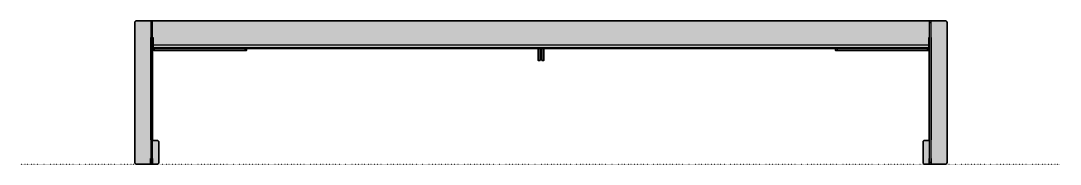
# Model space of a CAD drawing. Header units: millimetres. Extents: x 0 to 4956, y -1567 to 527.
# Drawn here: x 188 to 2356, y -1447 to -1147 of the extents above; entities that cross this region are included whole.
import ezdxf

# ---------------------------------------------------------------- set-up
doc = ezdxf.new("R2010")
doc.units = ezdxf.units.MM
doc.linetypes.add('Dots', pattern=[1, 0, -1])
doc.layers.add('Blocks', color=7, linetype='Continuous')
doc.layers.add('Blocks$Fill', color=7, linetype='Continuous', true_color=0xffffff)
for name, color, linetype, lineweight, true_color in [('Blocks$Inner', 7, 'Continuous', 25, 0x007f00), ('Blocks$Outline', 7, 'Continuous', 35, 0xff3f3f), ('Groud', 7, 'Dots', 25, 0x243775)]:
    doc.layers.add(name, color=color, linetype=linetype, lineweight=lineweight, true_color=true_color)

# ---------------------------------------------------------------- blocks, each defined once
blk = doc.blocks.new('Connect bed 160x200 Front')
at = {"layer": 'Blocks$Fill'}
blk.add_hatch(color=256, dxfattribs=at).paths.add_polyline_path([(271, 12), (270.9, 12), (270.9, 12), (270.9, 12), (270.9, 12), (270.9, 12), (270.9, 12), (270.9, 12), (270.9, 12), (270.9, 12), (270.9, 12), (270.9, 12), (270.9, 12), (270.9, 12), (270.9, 12), (270.9, 12), (270.8, 12), (270.8, 12), (270.8, 12), (270.8, 12), (270.8, 12), (270.8, 12), (270.8, 11.9), (270.8, 11.9), (270.8, 11.9), (270.8, 11.9), (270.8, 11.9), (270.8, 11.9), (270.8, 11.9), (270.8, 11.9), (270.8, 11.9), (270.8, 11.9), (270.8, 11.9), (270.8, 11.9), (270.8, 11.9), (270.8, 11.9), (270.8, 11.9), (270.8, 11.9), (270.8, 11.9), (270.8, 11.8), (270.8, 11.8), (270.8, 11.8), (270.8, 11.8), (270.8, 11.8), (270.8, 11.8), (270.8, 11.8), (270.8, 11.8), (270.8, 0), (242, 0), (241.8, 0), (241.7, 0), (241.5, 0), (241.4, 0), (241.3, 0.1), (241.1, 0.1), (241, 0.1), (240.9, 0.1), (240.7, 0.2), (240.6, 0.2), (240.5, 0.3), (240.4, 0.3), (240.2, 0.4), (240.1, 0.4), (240, 0.5), (239.9, 0.6), (239.8, 0.7), (239.6, 0.7), (239.5, 0.8), (239.4, 0.9), (239.3, 1), (239.2, 1.1), (239.1, 1.2), (239, 1.3), (238.9, 1.4), (238.8, 1.5), (238.8, 1.6), (238.7, 1.7), (238.6, 1.8), (238.5, 1.9), (238.5, 2), (238.4, 2.2), (238.3, 2.3), (238.3, 2.4), (238.2, 2.5), (238.2, 2.7), (238.1, 2.8), (238.1, 2.9), (238.1, 3.1), (238, 3.2), (238, 3.3), (238, 3.5), (238, 3.6), (238, 3.7), (238, 3.9), (238, 4), (238, 296.1), (238, 296.3), (238, 296.4), (238, 296.5), (238, 296.7), (238, 296.8), (238.1, 296.9), (238.1, 297.1), (238.1, 297.2), (238.2, 297.3), (238.2, 297.5), (238.3, 297.6), (238.3, 297.7), (238.4, 297.8), (238.5, 298), (238.5, 298.1), (238.6, 298.2), (238.7, 298.3), (238.8, 298.4), (238.8, 298.5), (238.9, 298.6), (239, 298.7), (239.1, 298.8), (239.2, 298.9), (239.3, 299), (239.4, 299.1), (239.5, 299.2), (239.6, 299.3), (239.8, 299.3), (239.9, 299.4), (240, 299.5), (240.1, 299.6), (240.2, 299.6), (240.4, 299.7), (240.5, 299.7), (240.6, 299.8), (240.7, 299.8), (240.9, 299.9), (241, 299.9), (241.1, 299.9), (241.3, 299.9), (241.4, 300), (241.5, 300), (241.7, 300), (241.8, 300), (242, 300), (271, 300), (275, 300), (1628.4, 300), (1928.1, 300), (1928.2, 300), (1928.4, 300), (1928.5, 300), (1928.6, 299.9), (1928.8, 299.9), (1928.9, 299.9), (1929.1, 299.8), (1929.2, 299.8), (1929.3, 299.8), (1929.4, 299.7), (1929.6, 299.7), (1929.7, 299.6), (1929.8, 299.5), (1930, 299.5), (1930.1, 299.4), (1930.2, 299.3), (1930.3, 299.2), (1930.4, 299.2), (1930.5, 299.1), (1930.6, 299), (1930.7, 298.9), (1930.8, 298.8), (1930.9, 298.7), (1931, 298.6), (1931.1, 298.5), (1931.2, 298.4), (1931.3, 298.2), (1931.3, 298.1), (1931.4, 298), (1931.5, 297.9), (1931.5, 297.8), (1931.6, 297.6), (1931.7, 297.5), (1931.7, 297.4), (1931.8, 297.2), (1931.8, 297.1), (1931.8, 297), (1931.9, 296.8), (1931.9, 296.7), (1931.9, 296.6), (1931.9, 296.4), (1931.9, 296.3), (1931.9, 296.1), (1932, 296), (1932, 4), (1931.9, 3.9), (1931.9, 3.7), (1931.9, 3.6), (1931.9, 3.4), (1931.9, 3.3), (1931.9, 3.2), (1931.8, 3), (1931.8, 2.9), (1931.8, 2.8), (1931.7, 2.6), (1931.7, 2.5), (1931.6, 2.4), (1931.5, 2.2), (1931.5, 2.1), (1931.4, 2), (1931.3, 1.9), (1931.3, 1.8), (1931.2, 1.6), (1931.1, 1.5), (1931, 1.4), (1930.9, 1.3), (1930.8, 1.2), (1930.7, 1.1), (1930.6, 1), (1930.5, 0.9), (1930.4, 0.8), (1930.3, 0.8), (1930.2, 0.7), (1930.1, 0.6), (1930, 0.5), (1929.8, 0.5), (1929.7, 0.4), (1929.6, 0.3), (1929.4, 0.3), (1929.3, 0.2), (1929.2, 0.2), (1929.1, 0.2), (1928.9, 0.1), (1928.8, 0.1), (1928.6, 0.1), (1928.5, 0), (1928.4, 0), (1928.2, 0), (1928.1, 0), (1928, 0), (1899.1, 0), (1899.1, 11.8), (1899.1, 11.8), (1899.1, 11.8), (1899.1, 11.8), (1899.1, 11.8), (1899.1, 11.8), (1899.1, 11.8), (1899.1, 11.8), (1899.1, 11.9), (1899.1, 11.9), (1899.1, 11.9), (1899.1, 11.9), (1899.1, 11.9), (1899.1, 11.9), (1899.1, 11.9), (1899.1, 11.9), (1899.1, 11.9), (1899.1, 11.9), (1899.1, 11.9), (1899.1, 11.9), (1899.1, 11.9), (1899.1, 11.9), (1899.1, 11.9), (1899.1, 11.9), (1899.1, 11.9), (1899.1, 12), (1899.1, 12), (1899.1, 12), (1899.1, 12), (1899.1, 12), (1899.1, 12), (1899, 12), (1899, 12), (1899, 12), (1899, 12), (1899, 12), (1899, 12), (1899, 12), (1899, 12), (1899, 12), (1899, 12), (1899, 12), (1899, 12), (1899, 12), (1899, 12), (1899, 12), (1899, 4), (1899, 0), (1894.9, 0), (1894.9, 4), (1894.9, 12), (1894.9, 12), (1894.9, 12), (1894.9, 12), (1894.9, 12), (1894.9, 12), (1894.9, 12), (1894.9, 12), (1894.9, 12), (1894.9, 12), (1894.9, 12), (1894.9, 12), (1894.9, 12), (1894.9, 12), (1894.9, 12), (1894.8, 12), (1894.8, 12), (1894.8, 12), (1894.8, 12), (1894.8, 12), (1894.8, 11.9), (1894.8, 11.9), (1894.8, 11.9), (1894.8, 11.9), (1894.8, 11.9), (1894.8, 11.9), (1894.8, 11.9), (1894.8, 11.9), (1894.8, 11.9), (1894.8, 11.9), (1894.8, 11.9), (1894.8, 11.9), (1894.8, 11.9), (1894.8, 11.9), (1894.8, 11.9), (1894.8, 11.9), (1894.8, 11.9), (1894.8, 11.8), (1894.8, 11.8), (1894.8, 11.8), (1894.8, 11.8), (1894.8, 11.8), (1894.8, 11.8), (1894.8, 11.8), (1894.8, 11.8), (1894.8, 0), (1886, 0), (1885.8, 0), (1885.7, 0), (1885.5, 0), (1885.4, 0), (1885.3, 0.1), (1885.1, 0.1), (1885, 0.1), (1884.8, 0.2), (1884.7, 0.2), (1884.6, 0.2), (1884.5, 0.3), (1884.3, 0.3), (1884.2, 0.4), (1884.1, 0.5), (1884, 0.5), (1883.8, 0.6), (1883.7, 0.7), (1883.6, 0.8), (1883.5, 0.8), (1883.4, 0.9), (1883.3, 1), (1883.2, 1.1), (1883.1, 1.2), (1883, 1.3), (1882.9, 1.4), (1882.8, 1.5), (1882.7, 1.6), (1882.6, 1.8), (1882.6, 1.9), (1882.5, 2), (1882.4, 2.1), (1882.4, 2.2), (1882.3, 2.4), (1882.2, 2.5), (1882.2, 2.6), (1882.1, 2.8), (1882.1, 2.9), (1882.1, 3), (1882, 3.2), (1882, 3.3), (1882, 3.4), (1882, 3.6), (1882, 3.7), (1882, 3.9), (1882, 4), (1882, 46), (1882, 46.1), (1882, 46.3), (1882, 46.4), (1882, 46.6), (1882, 46.7), (1882, 46.8), (1882.1, 47), (1882.1, 47.1), (1882.1, 47.2), (1882.2, 47.4), (1882.2, 47.5), (1882.3, 47.6), (1882.4, 47.8), (1882.4, 47.9), (1882.5, 48), (1882.6, 48.1), (1882.6, 48.2), (1882.7, 48.4), (1882.8, 48.5), (1882.9, 48.6), (1883, 48.7), (1883.1, 48.8), (1883.2, 48.9), (1883.3, 49), (1883.4, 49.1), (1883.5, 49.2), (1883.6, 49.2), (1883.7, 49.3), (1883.8, 49.4), (1884, 49.5), (1884.1, 49.5), (1884.2, 49.6), (1884.3, 49.7), (1884.5, 49.7), (1884.6, 49.8), (1884.7, 49.8), (1884.8, 49.8), (1885, 49.9), (1885.1, 49.9), (1885.3, 49.9), (1885.4, 50), (1885.5, 50), (1885.7, 50), (1885.8, 50), (1886, 50), (1894.9, 50), (1894.9, 239.1), (1894.5, 238.8), (1894.3, 238.7), (1894, 238.6), (1893.8, 238.5), (1893.5, 238.4), (1893.3, 238.3), (1893, 238.3), (1892.8, 238.2), (1892.5, 238.1), (1892.3, 238.1), (1892, 238.1), (1891.7, 238), (1891.5, 238), (1891.2, 238), (1891, 238), (1699, 238), (1699, 242), (1091, 242), (1091, 217), (1087, 217), (1087, 242), (1083, 242), (1083, 217), (1079, 217), (1079, 242), (928.4, 242), (471, 242), (471, 238), (467, 238), (278.7, 238), (278.5, 238), (278.2, 238), (277.9, 238.1), (277.7, 238.1), (277.4, 238.2), (277.2, 238.2), (276.9, 238.3), (276.7, 238.3), (276.4, 238.4), (276.2, 238.5), (275.9, 238.6), (275.7, 238.7), (275.4, 238.8), (275.2, 238.9), (275, 239.1), (275, 50), (284.1, 50), (284.2, 50), (284.4, 50), (284.5, 50), (284.6, 49.9), (284.8, 49.9), (284.9, 49.9), (285, 49.9), (285.2, 49.8), (285.3, 49.8), (285.4, 49.7), (285.5, 49.7), (285.7, 49.6), (285.8, 49.6), (285.9, 49.5), (286, 49.4), (286.1, 49.3), (286.3, 49.3), (286.4, 49.2), (286.5, 49.1), (286.6, 49), (286.7, 48.9), (286.8, 48.8), (286.9, 48.7), (287, 48.6), (287.1, 48.5), (287.1, 48.4), (287.2, 48.3), (287.3, 48.2), (287.4, 48.1), (287.4, 48), (287.5, 47.8), (287.6, 47.7), (287.6, 47.6), (287.7, 47.5), (287.7, 47.3), (287.8, 47.2), (287.8, 47.1), (287.8, 46.9), (287.9, 46.8), (287.9, 46.7), (287.9, 46.5), (287.9, 46.4), (287.9, 46.3), (287.9, 46.1), (288, 46), (287.9, 3.9), (287.9, 3.7), (287.9, 3.6), (287.9, 3.5), (287.9, 3.3), (287.9, 3.2), (287.8, 3.1), (287.8, 2.9), (287.8, 2.8), (287.7, 2.7), (287.7, 2.5), (287.6, 2.4), (287.6, 2.3), (287.5, 2.2), (287.4, 2), (287.4, 1.9), (287.3, 1.8), (287.2, 1.7), (287.1, 1.6), (287.1, 1.5), (287, 1.4), (286.9, 1.3), (286.8, 1.2), (286.7, 1.1), (286.6, 1), (286.5, 0.9), (286.4, 0.8), (286.3, 0.7), (286.1, 0.7), (286, 0.6), (285.9, 0.5), (285.8, 0.4), (285.7, 0.4), (285.5, 0.3), (285.4, 0.3), (285.3, 0.2), (285.2, 0.2), (285, 0.1), (284.9, 0.1), (284.8, 0.1), (284.6, 0.1), (284.5, 0), (284.4, 0), (284.2, 0), (284.1, 0), (284, 0), (275.1, 0), (275.1, 11.8), (275.1, 11.8), (275.1, 11.8), (275.1, 11.8), (275.1, 11.8), (275.1, 11.8), (275.1, 11.8), (275.1, 11.8), (275.1, 11.9), (275.1, 11.9), (275.1, 11.9), (275.1, 11.9), (275.1, 11.9), (275.1, 11.9), (275.1, 11.9), (275.1, 11.9), (275.1, 11.9), (275.1, 11.9), (275.1, 11.9), (275.1, 11.9), (275.1, 11.9), (275.1, 11.9), (275.1, 11.9), (275.1, 11.9), (275.1, 11.9), (275.1, 12), (275.1, 12), (275.1, 12), (275.1, 12), (275.1, 12), (275.1, 12), (275, 12), (275, 12), (275, 12), (275, 12), (275, 12), (275, 12), (275, 12), (275, 12), (275, 12), (275, 12), (275, 12), (275, 0), (271, 0), (271, 4)], flags=0)
at = {"layer": 'Blocks$Inner'}
for p, q in [((279, 238), (279, 242)), ((1703, 242), (1703, 238)), ((1893.8, 243.1), (1893.8, 250))]:
    blk.add_line(p, q, dxfattribs=at)
for points in [[(271, 12), (271, 12), (270.9, 12), (270.9, 12), (270.9, 12), (270.9, 12), (270.9, 12), (270.9, 12), (270.9, 12), (270.9, 12), (270.9, 12), (270.9, 12), (270.9, 12), (270.9, 12), (270.9, 12), (270.9, 12), (270.9, 12), (270.8, 12), (270.8, 12), (270.8, 12), (270.8, 12), (270.8, 12), (270.8, 12), (270.8, 11.9), (270.8, 11.9), (270.8, 11.9), (270.8, 11.9), (270.8, 11.9), (270.8, 11.9), (270.8, 11.9), (270.8, 11.9), (270.8, 11.9), (270.8, 11.9), (270.8, 11.9), (270.8, 11.9), (270.8, 11.9), (270.8, 11.9), (270.8, 11.9), (270.8, 11.9), (270.8, 11.9), (270.8, 11.8), (270.8, 11.8), (270.8, 11.8), (270.8, 11.8), (270.8, 11.8), (270.8, 11.8), (270.8, 11.8), (270.8, 11.8), (270.8, 0), (242, 0), (241.8, 0), (241.7, 0), (241.5, 0), (241.4, 0), (241.3, 0.1), (241.1, 0.1), (241, 0.1), (240.9, 0.1), (240.7, 0.2), (240.6, 0.2), (240.5, 0.3), (240.4, 0.3), (240.2, 0.4), (240.1, 0.4), (240, 0.5), (239.9, 0.6), (239.8, 0.7), (239.6, 0.7), (239.5, 0.8), (239.4, 0.9), (239.3, 1), (239.2, 1.1), (239.1, 1.2), (239, 1.3), (238.9, 1.4), (238.8, 1.5), (238.8, 1.6), (238.7, 1.7), (238.6, 1.8), (238.5, 1.9), (238.5, 2), (238.4, 2.2), (238.3, 2.3), (238.3, 2.4), (238.2, 2.5), (238.2, 2.7), (238.1, 2.8), (238.1, 2.9), (238.1, 3.1), (238, 3.2), (238, 3.3), (238, 3.5), (238, 3.6), (238, 3.7), (238, 3.9), (238, 4), (238, 296), (238, 296.1), (238, 296.3), (238, 296.4), (238, 296.5), (238, 296.7), (238, 296.8), (238.1, 296.9), (238.1, 297.1), (238.1, 297.2), (238.2, 297.3), (238.2, 297.5), (238.3, 297.6), (238.3, 297.7), (238.4, 297.8), (238.5, 298), (238.5, 298.1), (238.6, 298.2), (238.7, 298.3), (238.8, 298.4), (238.8, 298.5), (238.9, 298.6), (239, 298.7), (239.1, 298.8), (239.2, 298.9), (239.3, 299), (239.4, 299.1), (239.5, 299.2), (239.6, 299.3), (239.8, 299.3), (239.9, 299.4), (240, 299.5), (240.1, 299.6), (240.2, 299.6), (240.4, 299.7), (240.5, 299.7), (240.6, 299.8), (240.7, 299.8), (240.9, 299.9), (241, 299.9), (241.1, 299.9), (241.3, 299.9), (241.4, 300), (241.5, 300), (241.7, 300), (241.8, 300), (242, 300), (271, 300)], [(271, 4), (271, 0), (275, 0), (275, 4), (275, 296), (275, 300), (271, 300), (271, 296), (275, 296)], [(271, 296), (271, 4), (275, 4)], [(1899, 12), (1899, 12), (1899, 12), (1899, 12), (1899, 12), (1899, 12), (1899, 12), (1899, 12), (1899, 12), (1899, 12), (1899, 12), (1899, 12), (1899, 12), (1899, 12), (1899, 12), (1899.1, 12), (1899.1, 12), (1899.1, 12), (1899.1, 12), (1899.1, 12), (1899.1, 12), (1899.1, 11.9), (1899.1, 11.9), (1899.1, 11.9), (1899.1, 11.9), (1899.1, 11.9), (1899.1, 11.9), (1899.1, 11.9), (1899.1, 11.9), (1899.1, 11.9), (1899.1, 11.9), (1899.1, 11.9), (1899.1, 11.9), (1899.1, 11.9), (1899.1, 11.9), (1899.1, 11.9), (1899.1, 11.9), (1899.1, 11.9), (1899.1, 11.8), (1899.1, 11.8), (1899.1, 11.8), (1899.1, 11.8), (1899.1, 11.8), (1899.1, 11.8), (1899.1, 11.8), (1899.1, 11.8), (1899.1, 0), (1928, 0), (1928.1, 0), (1928.2, 0), (1928.4, 0), (1928.5, 0), (1928.6, 0.1), (1928.8, 0.1), (1928.9, 0.1), (1929.1, 0.2), (1929.2, 0.2), (1929.3, 0.2), (1929.4, 0.3), (1929.6, 0.3), (1929.7, 0.4), (1929.8, 0.5), (1930, 0.5), (1930.1, 0.6), (1930.2, 0.7), (1930.3, 0.8), (1930.4, 0.8), (1930.5, 0.9), (1930.6, 1), (1930.7, 1.1), (1930.8, 1.2), (1930.9, 1.3), (1931, 1.4), (1931.1, 1.5), (1931.2, 1.6), (1931.3, 1.8), (1931.3, 1.9), (1931.4, 2), (1931.5, 2.1), (1931.5, 2.2), (1931.6, 2.4), (1931.7, 2.5), (1931.7, 2.6), (1931.8, 2.8), (1931.8, 2.9), (1931.8, 3), (1931.9, 3.2), (1931.9, 3.3), (1931.9, 3.4), (1931.9, 3.6), (1931.9, 3.7), (1931.9, 3.9), (1932, 4), (1932, 296), (1931.9, 296.1), (1931.9, 296.3), (1931.9, 296.4), (1931.9, 296.6), (1931.9, 296.7), (1931.9, 296.8), (1931.8, 297), (1931.8, 297.1), (1931.8, 297.2), (1931.7, 297.4), (1931.7, 297.5), (1931.6, 297.6), (1931.5, 297.8), (1931.5, 297.9), (1931.4, 298), (1931.3, 298.1), (1931.3, 298.2), (1931.2, 298.4), (1931.1, 298.5), (1931, 298.6), (1930.9, 298.7), (1930.8, 298.8), (1930.7, 298.9), (1930.6, 299), (1930.5, 299.1), (1930.4, 299.2), (1930.3, 299.2), (1930.2, 299.3), (1930.1, 299.4), (1930, 299.5), (1929.8, 299.5), (1929.7, 299.6), (1929.6, 299.7), (1929.4, 299.7), (1929.3, 299.8), (1929.2, 299.8), (1929.1, 299.8), (1928.9, 299.9), (1928.8, 299.9), (1928.6, 299.9), (1928.5, 300), (1928.4, 300), (1928.2, 300), (1928.1, 300), (1928, 300), (1628.4, 300), (275, 300)], [(1899, 4), (1899, 296), (1899, 300), (1894.9, 300), (1894.9, 296)], [(1899, 296), (1894.9, 296), (1894.9, 4)], [(271, 265), (271, 265), (270.9, 265), (270.9, 265), (270.9, 265), (270.9, 265), (270.9, 265), (270.9, 265), (270.9, 265), (270.9, 265), (270.9, 265), (270.9, 265), (270.9, 265), (270.9, 265), (270.9, 265), (270.9, 265), (270.9, 265), (270.8, 265), (270.8, 265), (270.8, 265), (270.8, 265), (270.8, 265), (270.8, 265), (270.8, 264.9), (270.8, 264.9), (270.8, 264.9), (270.8, 264.9), (270.8, 264.9), (270.8, 264.9), (270.8, 264.9), (270.8, 264.9), (270.8, 264.9), (270.8, 264.9), (270.8, 264.9), (270.8, 264.9), (270.8, 264.9), (270.8, 264.9), (270.8, 264.9), (270.8, 264.9), (270.8, 264.9), (270.8, 264.8), (270.8, 264.8), (270.8, 264.8), (270.8, 264.8), (270.8, 264.8), (270.8, 264.8), (270.8, 264.8), (270.8, 264.8), (270.8, 52), (270.8, 51.9), (270.8, 51.9), (270.8, 51.8), (270.8, 51.7), (270.8, 51.7), (270.8, 51.6), (270.8, 51.5), (270.8, 51.5), (270.8, 51.4), (270.9, 51.3), (270.9, 51.3), (270.9, 51.2), (270.9, 51.1), (271, 51.1)], [(275, 265), (275, 265), (275.1, 265), (275.1, 265), (275.1, 265), (275.2, 265), (275.2, 265), (275.3, 265), (275.3, 264.9), (275.3, 264.9), (275.4, 264.9), (275.4, 264.9), (275.5, 264.9), (275.5, 264.9), (275.5, 264.9), (275.6, 264.8), (275.6, 264.8), (275.6, 264.8), (275.7, 264.8), (275.7, 264.7), (275.7, 264.7), (275.8, 264.7), (275.8, 264.7), (275.8, 264.6), (275.9, 264.6), (275.9, 264.6), (275.9, 264.5), (275.9, 264.5), (276, 264.5), (276, 264.4), (276, 264.4), (276, 264.4), (276, 264.3), (276, 264.3), (276.1, 264.2), (276.1, 264.2), (276.1, 264.2), (276.1, 264.1), (276.1, 264.1), (276.1, 264), (276.1, 264), (276.1, 264), (276.1, 263.9), (276.1, 263.9), (276.1, 263.8), (276.1, 263.8), (276.1, 250), (276.1, 243.1), (276.1, 242), (486, 242), (928.4, 242), (1684, 242), (1893.8, 242), (1893.8, 243), (1893.8, 243.1), (1628.4, 243.1), (276.1, 243.1)], [(276.1, 250), (1628.4, 250), (1893.8, 250), (1893.8, 263.8), (1893.8, 263.8), (1893.8, 263.9), (1893.8, 263.9), (1893.8, 264), (1893.8, 264), (1893.8, 264), (1893.8, 264.1), (1893.8, 264.1), (1893.8, 264.2), (1893.8, 264.2), (1893.8, 264.2), (1893.9, 264.3), (1893.9, 264.3), (1893.9, 264.4), (1893.9, 264.4), (1893.9, 264.4), (1894, 264.5), (1894, 264.5), (1894, 264.5), (1894, 264.6), (1894.1, 264.6), (1894.1, 264.6), (1894.1, 264.7), (1894.1, 264.7), (1894.2, 264.7), (1894.2, 264.7), (1894.2, 264.8), (1894.3, 264.8), (1894.3, 264.8), (1894.4, 264.8), (1894.4, 264.9), (1894.4, 264.9), (1894.5, 264.9), (1894.5, 264.9), (1894.5, 264.9), (1894.6, 264.9), (1894.6, 265), (1894.7, 265), (1894.7, 265), (1894.7, 265), (1894.8, 265), (1894.8, 265), (1894.9, 265), (1894.9, 265), (1894.9, 265)], [(1899, 265), (1899, 265), (1899, 265), (1899, 265), (1899, 265), (1899, 265), (1899, 265), (1899, 265), (1899, 265), (1899, 265), (1899, 265), (1899, 265), (1899, 265), (1899, 265), (1899, 265), (1899.1, 265), (1899.1, 265), (1899.1, 265), (1899.1, 265), (1899.1, 265), (1899.1, 265), (1899.1, 264.9), (1899.1, 264.9), (1899.1, 264.9), (1899.1, 264.9), (1899.1, 264.9), (1899.1, 264.9), (1899.1, 264.9), (1899.1, 264.9), (1899.1, 264.9), (1899.1, 264.9), (1899.1, 264.9), (1899.1, 264.9), (1899.1, 264.9), (1899.1, 264.9), (1899.1, 264.9), (1899.1, 264.9), (1899.1, 264.9), (1899.1, 264.8), (1899.1, 264.8), (1899.1, 264.8), (1899.1, 264.8), (1899.1, 264.8), (1899.1, 264.8), (1899.1, 264.8), (1899.1, 264.8), (1899.1, 52), (1899.1, 51.9), (1899.1, 51.9), (1899.1, 51.8), (1899.1, 51.7), (1899.1, 51.7), (1899.1, 51.6), (1899.1, 51.5), (1899.1, 51.5), (1899.1, 51.4), (1899, 51.3), (1899, 51.3), (1899, 51.2), (1899, 51.1)], [(275, 245.9), (275, 245.8), (275, 245.6), (275, 245.5), (275, 245.4), (275.1, 245.2), (275.1, 245.1), (275.1, 245), (275.2, 244.8), (275.2, 244.7), (275.2, 244.6), (275.3, 244.4), (275.4, 244.3), (275.4, 244.2), (275.5, 244.1), (275.6, 243.9), (275.6, 243.8), (275.7, 243.7), (275.8, 243.6), (275.9, 243.5), (276, 243.4), (276.1, 243.3), (276.1, 243.2)], [(467, 238), (279, 238), (278.7, 238), (278.5, 238), (278.2, 238), (277.9, 238.1), (277.7, 238.1), (277.4, 238.2), (277.2, 238.2), (276.9, 238.3), (276.7, 238.3), (276.4, 238.4), (276.2, 238.5), (275.9, 238.6), (275.7, 238.7), (275.4, 238.8), (275.2, 238.9), (275, 239.1)], [(467, 242), (467, 238), (471, 238), (471, 242)], [(1083, 242), (1083, 217), (1079, 217), (1079, 242)], [(1091, 242), (1091, 217), (1087, 217), (1087, 242)], [(1894.9, 239.1), (1894.7, 238.9), (1894.5, 238.8), (1894.3, 238.7), (1894, 238.6), (1893.8, 238.5), (1893.5, 238.4), (1893.3, 238.3), (1893, 238.3), (1892.8, 238.2), (1892.5, 238.1), (1892.3, 238.1), (1892, 238.1), (1891.7, 238), (1891.5, 238), (1891.2, 238), (1891, 238), (1891, 242), (1891, 242), (1891.1, 242)], [(1893.8, 243.1), (1893.8, 243.2), (1893.9, 243.3), (1894, 243.4), (1894.1, 243.5), (1894.2, 243.6), (1894.3, 243.8), (1894.3, 243.9), (1894.4, 244), (1894.5, 244.1), (1894.5, 244.2), (1894.6, 244.3), (1894.6, 244.5), (1894.7, 244.6), (1894.7, 244.7), (1894.8, 244.8), (1894.8, 245), (1894.9, 245.1), (1894.9, 245.2), (1894.9, 245.4), (1894.9, 245.5), (1894.9, 245.6), (1894.9, 245.8), (1894.9, 245.9)], [(275, 50), (284, 50), (284.1, 50), (284.2, 50), (284.4, 50), (284.5, 50), (284.6, 49.9), (284.8, 49.9), (284.9, 49.9), (285, 49.9), (285.2, 49.8), (285.3, 49.8), (285.4, 49.7), (285.5, 49.7), (285.7, 49.6), (285.8, 49.6), (285.9, 49.5), (286, 49.4), (286.1, 49.3), (286.3, 49.3), (286.4, 49.2), (286.5, 49.1), (286.6, 49), (286.7, 48.9), (286.8, 48.8), (286.9, 48.7), (287, 48.6), (287.1, 48.5), (287.1, 48.4), (287.2, 48.3), (287.3, 48.2), (287.4, 48.1), (287.4, 48), (287.5, 47.8), (287.6, 47.7), (287.6, 47.6), (287.7, 47.5), (287.7, 47.3), (287.8, 47.2), (287.8, 47.1), (287.8, 46.9), (287.9, 46.8), (287.9, 46.7), (287.9, 46.5), (287.9, 46.4), (287.9, 46.3), (287.9, 46.1), (288, 46), (288, 4), (287.9, 3.9), (287.9, 3.7), (287.9, 3.6), (287.9, 3.5), (287.9, 3.3), (287.9, 3.2), (287.8, 3.1), (287.8, 2.9), (287.8, 2.8), (287.7, 2.7), (287.7, 2.5), (287.6, 2.4), (287.6, 2.3), (287.5, 2.2), (287.4, 2), (287.4, 1.9), (287.3, 1.8), (287.2, 1.7), (287.1, 1.6), (287.1, 1.5), (287, 1.4), (286.9, 1.3), (286.8, 1.2), (286.7, 1.1), (286.6, 1), (286.5, 0.9), (286.4, 0.8), (286.3, 0.7), (286.1, 0.7), (286, 0.6), (285.9, 0.5), (285.8, 0.4), (285.7, 0.4), (285.5, 0.3), (285.4, 0.3), (285.3, 0.2), (285.2, 0.2), (285, 0.1), (284.9, 0.1), (284.8, 0.1), (284.6, 0.1), (284.5, 0), (284.4, 0), (284.2, 0), (284.1, 0), (284, 0), (275.1, 0), (275.1, 11.8), (275.1, 11.8), (275.1, 11.8), (275.1, 11.8), (275.1, 11.8), (275.1, 11.8), (275.1, 11.8), (275.1, 11.8), (275.1, 11.9), (275.1, 11.9), (275.1, 11.9), (275.1, 11.9), (275.1, 11.9), (275.1, 11.9), (275.1, 11.9), (275.1, 11.9), (275.1, 11.9), (275.1, 11.9), (275.1, 11.9), (275.1, 11.9), (275.1, 11.9), (275.1, 11.9), (275.1, 11.9), (275.1, 11.9), (275.1, 11.9), (275.1, 12), (275.1, 12), (275.1, 12), (275.1, 12), (275.1, 12), (275.1, 12), (275, 12), (275, 12), (275, 12), (275, 12), (275, 12), (275, 12), (275, 12), (275, 12), (275, 12), (275, 12), (275, 12)], [(1894.9, 50), (1886, 50), (1885.8, 50), (1885.7, 50), (1885.5, 50), (1885.4, 50), (1885.3, 49.9), (1885.1, 49.9), (1885, 49.9), (1884.8, 49.8), (1884.7, 49.8), (1884.6, 49.8), (1884.5, 49.7), (1884.3, 49.7), (1884.2, 49.6), (1884.1, 49.5), (1884, 49.5), (1883.8, 49.4), (1883.7, 49.3), (1883.6, 49.2), (1883.5, 49.2), (1883.4, 49.1), (1883.3, 49), (1883.2, 48.9), (1883.1, 48.8), (1883, 48.7), (1882.9, 48.6), (1882.8, 48.5), (1882.7, 48.4), (1882.6, 48.2), (1882.6, 48.1), (1882.5, 48), (1882.4, 47.9), (1882.4, 47.8), (1882.3, 47.6), (1882.2, 47.5), (1882.2, 47.4), (1882.1, 47.2), (1882.1, 47.1), (1882.1, 47), (1882, 46.8), (1882, 46.7), (1882, 46.6), (1882, 46.4), (1882, 46.3), (1882, 46.1), (1882, 46), (1882, 4), (1882, 3.9), (1882, 3.7), (1882, 3.6), (1882, 3.4), (1882, 3.3), (1882, 3.2), (1882.1, 3), (1882.1, 2.9), (1882.1, 2.8), (1882.2, 2.6), (1882.2, 2.5), (1882.3, 2.4), (1882.4, 2.2), (1882.4, 2.1), (1882.5, 2), (1882.6, 1.9), (1882.6, 1.8), (1882.7, 1.6), (1882.8, 1.5), (1882.9, 1.4), (1883, 1.3), (1883.1, 1.2), (1883.2, 1.1), (1883.3, 1), (1883.4, 0.9), (1883.5, 0.8), (1883.6, 0.8), (1883.7, 0.7), (1883.8, 0.6), (1884, 0.5), (1884.1, 0.5), (1884.2, 0.4), (1884.3, 0.3), (1884.5, 0.3), (1884.6, 0.2), (1884.7, 0.2), (1884.8, 0.2), (1885, 0.1), (1885.1, 0.1), (1885.3, 0.1), (1885.4, 0), (1885.5, 0), (1885.7, 0), (1885.8, 0), (1886, 0), (1894.8, 0), (1894.8, 11.8), (1894.8, 11.8), (1894.8, 11.8), (1894.8, 11.8), (1894.8, 11.8), (1894.8, 11.8), (1894.8, 11.8), (1894.8, 11.8), (1894.8, 11.9), (1894.8, 11.9), (1894.8, 11.9), (1894.8, 11.9), (1894.8, 11.9), (1894.8, 11.9), (1894.8, 11.9), (1894.8, 11.9), (1894.8, 11.9), (1894.8, 11.9), (1894.8, 11.9), (1894.8, 11.9), (1894.8, 11.9), (1894.8, 11.9), (1894.8, 11.9), (1894.8, 11.9), (1894.8, 11.9), (1894.8, 12), (1894.8, 12), (1894.8, 12), (1894.8, 12), (1894.8, 12), (1894.9, 12), (1894.9, 12), (1894.9, 12), (1894.9, 12), (1894.9, 12), (1894.9, 12), (1894.9, 12), (1894.9, 12), (1894.9, 12), (1894.9, 12), (1894.9, 12), (1894.9, 12), (1894.9, 12), (1894.9, 12), (1894.9, 12), (1894.9, 12)]]:
    blk.add_lwpolyline(points, dxfattribs=at)
blk.add_lwpolyline([(1894.9, 4), (1894.9, 0), (1899, 0), (1899, 4)], close=True, dxfattribs=at)
for points in [[(1699, 242), (1699, 238)], [(1699, 238), (1703, 238)], [(1703, 238), (1891, 238)]]:
    blk.add_open_spline(points, degree=1, dxfattribs=at)
at = {"layer": 'Blocks$Outline'}
for points in [[(271, 12), (271, 12), (270.9, 12), (270.9, 12), (270.9, 12), (270.9, 12), (270.9, 12), (270.9, 12), (270.9, 12), (270.9, 12), (270.9, 12), (270.9, 12), (270.9, 12), (270.9, 12), (270.9, 12), (270.9, 12), (270.9, 12), (270.8, 12), (270.8, 12), (270.8, 12), (270.8, 12), (270.8, 12), (270.8, 12), (270.8, 11.9), (270.8, 11.9), (270.8, 11.9), (270.8, 11.9), (270.8, 11.9), (270.8, 11.9), (270.8, 11.9), (270.8, 11.9), (270.8, 11.9), (270.8, 11.9), (270.8, 11.9), (270.8, 11.9), (270.8, 11.9), (270.8, 11.9), (270.8, 11.9), (270.8, 11.9), (270.8, 11.9), (270.8, 11.8), (270.8, 11.8), (270.8, 11.8), (270.8, 11.8), (270.8, 11.8), (270.8, 11.8), (270.8, 11.8), (270.8, 11.8), (270.8, 0), (242, 0), (241.8, 0), (241.7, 0), (241.5, 0), (241.4, 0), (241.3, 0.1), (241.1, 0.1), (241, 0.1), (240.9, 0.1), (240.7, 0.2), (240.6, 0.2), (240.5, 0.3), (240.4, 0.3), (240.2, 0.4), (240.1, 0.4), (240, 0.5), (239.9, 0.6), (239.8, 0.7), (239.6, 0.7), (239.5, 0.8), (239.4, 0.9), (239.3, 1), (239.2, 1.1), (239.1, 1.2), (239, 1.3), (238.9, 1.4), (238.8, 1.5), (238.8, 1.6), (238.7, 1.7), (238.6, 1.8), (238.5, 1.9), (238.5, 2), (238.4, 2.2), (238.3, 2.3), (238.3, 2.4), (238.2, 2.5), (238.2, 2.7), (238.1, 2.8), (238.1, 2.9), (238.1, 3.1), (238, 3.2), (238, 3.3), (238, 3.5), (238, 3.6), (238, 3.7), (238, 3.9), (238, 4), (238, 296), (238, 296.1), (238, 296.3), (238, 296.4), (238, 296.5), (238, 296.7), (238, 296.8), (238.1, 296.9), (238.1, 297.1), (238.1, 297.2), (238.2, 297.3), (238.2, 297.5), (238.3, 297.6), (238.3, 297.7), (238.4, 297.8), (238.5, 298), (238.5, 298.1), (238.6, 298.2), (238.7, 298.3), (238.8, 298.4), (238.8, 298.5), (238.9, 298.6), (239, 298.7), (239.1, 298.8), (239.2, 298.9), (239.3, 299), (239.4, 299.1), (239.5, 299.2), (239.6, 299.3), (239.8, 299.3), (239.9, 299.4), (240, 299.5), (240.1, 299.6), (240.2, 299.6), (240.4, 299.7), (240.5, 299.7), (240.6, 299.8), (240.7, 299.8), (240.9, 299.9), (241, 299.9), (241.1, 299.9), (241.3, 299.9), (241.4, 300), (241.5, 300), (241.7, 300), (241.8, 300), (242, 300), (271, 300)], [(271, 300), (275, 300)], [(275, 300), (1628.4, 300)], [(1628.4, 300), (1928, 300), (1928.1, 300), (1928.2, 300), (1928.4, 300), (1928.5, 300), (1928.6, 299.9), (1928.8, 299.9), (1928.9, 299.9), (1929.1, 299.8), (1929.2, 299.8), (1929.3, 299.8), (1929.4, 299.7), (1929.6, 299.7), (1929.7, 299.6), (1929.8, 299.5), (1930, 299.5), (1930.1, 299.4), (1930.2, 299.3), (1930.3, 299.2), (1930.4, 299.2), (1930.5, 299.1), (1930.6, 299), (1930.7, 298.9), (1930.8, 298.8), (1930.9, 298.7), (1931, 298.6), (1931.1, 298.5), (1931.2, 298.4), (1931.3, 298.2), (1931.3, 298.1), (1931.4, 298), (1931.5, 297.9), (1931.5, 297.8), (1931.6, 297.6), (1931.7, 297.5), (1931.7, 297.4), (1931.8, 297.2), (1931.8, 297.1), (1931.8, 297), (1931.9, 296.8), (1931.9, 296.7), (1931.9, 296.6), (1931.9, 296.4), (1931.9, 296.3), (1931.9, 296.1), (1932, 296), (1932, 4), (1931.9, 3.9), (1931.9, 3.7), (1931.9, 3.6), (1931.9, 3.4), (1931.9, 3.3), (1931.9, 3.2), (1931.8, 3), (1931.8, 2.9), (1931.8, 2.8), (1931.7, 2.6), (1931.7, 2.5), (1931.6, 2.4), (1931.5, 2.2), (1931.5, 2.1), (1931.4, 2), (1931.3, 1.9), (1931.3, 1.8), (1931.2, 1.6), (1931.1, 1.5), (1931, 1.4), (1930.9, 1.3), (1930.8, 1.2), (1930.7, 1.1), (1930.6, 1), (1930.5, 0.9), (1930.4, 0.8), (1930.3, 0.8), (1930.2, 0.7), (1930.1, 0.6), (1930, 0.5), (1929.8, 0.5), (1929.7, 0.4), (1929.6, 0.3), (1929.4, 0.3), (1929.3, 0.2), (1929.2, 0.2), (1929.1, 0.2), (1928.9, 0.1), (1928.8, 0.1), (1928.6, 0.1), (1928.5, 0), (1928.4, 0), (1928.2, 0), (1928.1, 0), (1928, 0), (1899.1, 0), (1899.1, 11.8), (1899.1, 11.8), (1899.1, 11.8), (1899.1, 11.8), (1899.1, 11.8), (1899.1, 11.8), (1899.1, 11.8), (1899.1, 11.8), (1899.1, 11.9), (1899.1, 11.9), (1899.1, 11.9), (1899.1, 11.9), (1899.1, 11.9), (1899.1, 11.9), (1899.1, 11.9), (1899.1, 11.9), (1899.1, 11.9), (1899.1, 11.9), (1899.1, 11.9), (1899.1, 11.9), (1899.1, 11.9), (1899.1, 11.9), (1899.1, 11.9), (1899.1, 11.9), (1899.1, 11.9), (1899.1, 12), (1899.1, 12), (1899.1, 12), (1899.1, 12), (1899.1, 12), (1899.1, 12), (1899, 12), (1899, 12), (1899, 12), (1899, 12), (1899, 12), (1899, 12), (1899, 12), (1899, 12), (1899, 12), (1899, 12), (1899, 12), (1899, 12), (1899, 12), (1899, 12), (1899, 12)], [(467, 238), (279, 238), (278.7, 238), (278.5, 238), (278.2, 238), (277.9, 238.1), (277.7, 238.1), (277.4, 238.2), (277.2, 238.2), (276.9, 238.3), (276.7, 238.3), (276.4, 238.4), (276.2, 238.5), (275.9, 238.6), (275.7, 238.7), (275.4, 238.8), (275.2, 238.9), (275, 239.1)], [(275, 239.1), (275, 50)], [(471, 242), (471, 238), (467, 238)], [(928.4, 242), (486, 242), (471, 242)], [(1079, 242), (928.4, 242)], [(1083, 242), (1083, 217), (1079, 217), (1079, 242)], [(1087, 242), (1083, 242)], [(1091, 242), (1091, 217), (1087, 217), (1087, 242)], [(1699, 242), (1684, 242), (1091, 242)], [(1891, 238), (1703, 238), (1699, 238), (1699, 242)], [(1894.9, 239.1), (1894.7, 238.9), (1894.5, 238.8), (1894.3, 238.7), (1894, 238.6), (1893.8, 238.5), (1893.5, 238.4), (1893.3, 238.3), (1893, 238.3), (1892.8, 238.2), (1892.5, 238.1), (1892.3, 238.1), (1892, 238.1), (1891.7, 238), (1891.5, 238), (1891.2, 238), (1891, 238)], [(1894.9, 50), (1894.9, 239.1)], [(275, 50), (284, 50), (284.1, 50), (284.2, 50), (284.4, 50), (284.5, 50), (284.6, 49.9), (284.8, 49.9), (284.9, 49.9), (285, 49.9), (285.2, 49.8), (285.3, 49.8), (285.4, 49.7), (285.5, 49.7), (285.7, 49.6), (285.8, 49.6), (285.9, 49.5), (286, 49.4), (286.1, 49.3), (286.3, 49.3), (286.4, 49.2), (286.5, 49.1), (286.6, 49), (286.7, 48.9), (286.8, 48.8), (286.9, 48.7), (287, 48.6), (287.1, 48.5), (287.1, 48.4), (287.2, 48.3), (287.3, 48.2), (287.4, 48.1), (287.4, 48), (287.5, 47.8), (287.6, 47.7), (287.6, 47.6), (287.7, 47.5), (287.7, 47.3), (287.8, 47.2), (287.8, 47.1), (287.8, 46.9), (287.9, 46.8), (287.9, 46.7), (287.9, 46.5), (287.9, 46.4), (287.9, 46.3), (287.9, 46.1), (288, 46), (288, 4), (287.9, 3.9), (287.9, 3.7), (287.9, 3.6), (287.9, 3.5), (287.9, 3.3), (287.9, 3.2), (287.8, 3.1), (287.8, 2.9), (287.8, 2.8), (287.7, 2.7), (287.7, 2.5), (287.6, 2.4), (287.6, 2.3), (287.5, 2.2), (287.4, 2), (287.4, 1.9), (287.3, 1.8), (287.2, 1.7), (287.1, 1.6), (287.1, 1.5), (287, 1.4), (286.9, 1.3), (286.8, 1.2), (286.7, 1.1), (286.6, 1), (286.5, 0.9), (286.4, 0.8), (286.3, 0.7), (286.1, 0.7), (286, 0.6), (285.9, 0.5), (285.8, 0.4), (285.7, 0.4), (285.5, 0.3), (285.4, 0.3), (285.3, 0.2), (285.2, 0.2), (285, 0.1), (284.9, 0.1), (284.8, 0.1), (284.6, 0.1), (284.5, 0), (284.4, 0), (284.2, 0), (284.1, 0), (284, 0), (275.1, 0), (275.1, 11.8), (275.1, 11.8), (275.1, 11.8), (275.1, 11.8), (275.1, 11.8), (275.1, 11.8), (275.1, 11.8), (275.1, 11.8), (275.1, 11.9), (275.1, 11.9), (275.1, 11.9), (275.1, 11.9), (275.1, 11.9), (275.1, 11.9), (275.1, 11.9), (275.1, 11.9), (275.1, 11.9), (275.1, 11.9), (275.1, 11.9), (275.1, 11.9), (275.1, 11.9), (275.1, 11.9), (275.1, 11.9), (275.1, 11.9), (275.1, 11.9), (275.1, 12), (275.1, 12), (275.1, 12), (275.1, 12), (275.1, 12), (275.1, 12), (275, 12), (275, 12), (275, 12), (275, 12), (275, 12), (275, 12), (275, 12), (275, 12), (275, 12), (275, 12), (275, 12)], [(1894.9, 12), (1894.9, 12), (1894.9, 12), (1894.9, 12), (1894.9, 12), (1894.9, 12), (1894.9, 12), (1894.9, 12), (1894.9, 12), (1894.9, 12), (1894.9, 12), (1894.9, 12), (1894.9, 12), (1894.9, 12), (1894.9, 12), (1894.9, 12), (1894.8, 12), (1894.8, 12), (1894.8, 12), (1894.8, 12), (1894.8, 12), (1894.8, 11.9), (1894.8, 11.9), (1894.8, 11.9), (1894.8, 11.9), (1894.8, 11.9), (1894.8, 11.9), (1894.8, 11.9), (1894.8, 11.9), (1894.8, 11.9), (1894.8, 11.9), (1894.8, 11.9), (1894.8, 11.9), (1894.8, 11.9), (1894.8, 11.9), (1894.8, 11.9), (1894.8, 11.9), (1894.8, 11.9), (1894.8, 11.8), (1894.8, 11.8), (1894.8, 11.8), (1894.8, 11.8), (1894.8, 11.8), (1894.8, 11.8), (1894.8, 11.8), (1894.8, 11.8), (1894.8, 0), (1886, 0), (1885.8, 0), (1885.7, 0), (1885.5, 0), (1885.4, 0), (1885.3, 0.1), (1885.1, 0.1), (1885, 0.1), (1884.8, 0.2), (1884.7, 0.2), (1884.6, 0.2), (1884.5, 0.3), (1884.3, 0.3), (1884.2, 0.4), (1884.1, 0.5), (1884, 0.5), (1883.8, 0.6), (1883.7, 0.7), (1883.6, 0.8), (1883.5, 0.8), (1883.4, 0.9), (1883.3, 1), (1883.2, 1.1), (1883.1, 1.2), (1883, 1.3), (1882.9, 1.4), (1882.8, 1.5), (1882.7, 1.6), (1882.6, 1.8), (1882.6, 1.9), (1882.5, 2), (1882.4, 2.1), (1882.4, 2.2), (1882.3, 2.4), (1882.2, 2.5), (1882.2, 2.6), (1882.1, 2.8), (1882.1, 2.9), (1882.1, 3), (1882, 3.2), (1882, 3.3), (1882, 3.4), (1882, 3.6), (1882, 3.7), (1882, 3.9), (1882, 4), (1882, 46), (1882, 46.1), (1882, 46.3), (1882, 46.4), (1882, 46.6), (1882, 46.7), (1882, 46.8), (1882.1, 47), (1882.1, 47.1), (1882.1, 47.2), (1882.2, 47.4), (1882.2, 47.5), (1882.3, 47.6), (1882.4, 47.8), (1882.4, 47.9), (1882.5, 48), (1882.6, 48.1), (1882.6, 48.2), (1882.7, 48.4), (1882.8, 48.5), (1882.9, 48.6), (1883, 48.7), (1883.1, 48.8), (1883.2, 48.9), (1883.3, 49), (1883.4, 49.1), (1883.5, 49.2), (1883.6, 49.2), (1883.7, 49.3), (1883.8, 49.4), (1884, 49.5), (1884.1, 49.5), (1884.2, 49.6), (1884.3, 49.7), (1884.5, 49.7), (1884.6, 49.8), (1884.7, 49.8), (1884.8, 49.8), (1885, 49.9), (1885.1, 49.9), (1885.3, 49.9), (1885.4, 50), (1885.5, 50), (1885.7, 50), (1885.8, 50), (1886, 50), (1894.9, 50)], [(275, 12), (275, 4), (275, 0), (271, 0), (271, 4)], [(271, 4), (271, 12)], [(1894.9, 4), (1894.9, 12)], [(1899, 4), (1899, 0), (1894.9, 0), (1894.9, 4)], [(1899, 12), (1899, 4)]]:
    blk.add_lwpolyline(points, dxfattribs=at)

msp = doc.modelspace()

# ---------------------------------------------------------------- linework, layer by layer
at = {"layer": 'Groud'}
msp.add_lwpolyline([(187.6, -1446.9), (2355.6, -1446.9)], dxfattribs=at)

# ---------------------------------------------------------------- block references
at = {"layer": 'Blocks'}
msp.add_blockref('Connect bed 160x200 Front', (187.6, -1446.9), dxfattribs=at)

doc.saveas('drawing.dxf')
